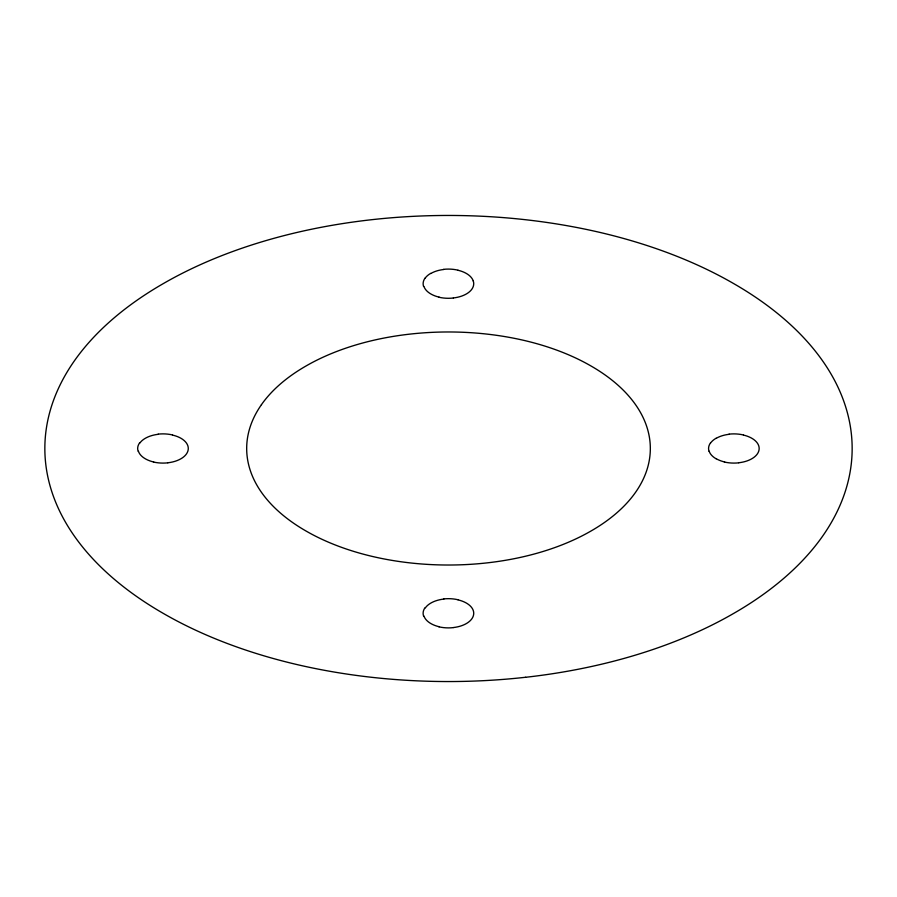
<?xml version="1.0" encoding="UTF-8"?>
<svg xmlns="http://www.w3.org/2000/svg" width="897" height="897" viewBox="0 0 897 897"><rect width="100%" height="100%" fill="white"/><g stroke="black" fill="none" stroke-linecap="round" stroke-linejoin="round"><path stroke-width="1.35" d="M167.874 462.785A25.127 14.509 0 0 0 180.902 458.782A25.116 14.498 0 0 0 186.441 453.96A25.307 14.61 0 0 0 187.821 445.697A25.116 14.498 0 0 0 180.902 438.241A25.127 14.509 0 0 0 172.549 435.101M153.656 461.989A25.127 14.509 0 0 1 138.43 451.292M139.82 443.084A25.127 14.509 0 0 1 158.332 434.294M167.795 462.83A25.307 14.61 0 0 1 153.488 462.033M138.127 451.269A25.307 14.61 0 0 1 139.517 443.006M158.164 434.137A25.307 14.61 0 0 1 172.471 434.944M453.389 627.552A25.116 14.498 0 0 0 471.878 618.762A25.307 14.61 0 0 0 473.268 610.498A25.116 14.498 0 0 0 458.053 599.88M439.171 626.745A25.116 14.498 0 0 1 423.956 616.06M425.346 607.863A25.116 14.498 0 0 1 443.847 599.073M453.243 627.631A25.307 14.61 0 0 1 438.925 626.824M423.575 616.06A25.307 14.61 0 0 1 424.965 607.796M443.6 598.938A25.307 14.61 0 0 1 457.918 599.734M453.377 297.95A25.116 14.498 0 0 0 471.878 289.17A25.295 14.61 0 0 0 473.257 280.907M439.16 297.154A25.116 14.498 0 0 1 423.945 286.468M430.807 273.484A25.116 14.498 0 0 1 443.836 269.481M458.053 270.277A25.116 14.498 0 0 1 473.257 280.963M453.243 298.028A25.295 14.61 0 0 1 438.925 297.232M423.586 286.468A25.295 14.61 0 0 1 424.976 278.216M443.611 269.347A25.295 14.61 0 0 1 457.918 270.154M425.111 278.205A25.116 14.498 0 0 1 430.661 273.394M738.814 462.751A25.116 14.498 0 0 0 757.315 453.972A25.295 14.61 0 0 0 758.705 445.708A25.116 14.498 0 0 0 743.49 435.079M724.597 461.955A25.116 14.498 0 0 1 716.255 458.748M716.255 438.285A25.116 14.498 0 0 1 729.272 434.283M738.679 462.83A25.295 14.61 0 0 1 724.372 462.022M709.034 451.269A25.295 14.61 0 0 1 710.413 443.006M729.048 434.148A25.295 14.61 0 0 1 743.355 434.955M716.098 458.782A25.127 14.509 0 0 1 709.168 451.269M710.559 443.051A25.127 14.509 0 0 1 716.098 438.241M261.464 404.659A202.408 116.857 0 0 0 250.386 470.757A200.962 116.027 0 0 0 305.799 530.889A200.95 116.016 0 0 0 372.558 556.488A202.408 116.857 0 0 0 487.049 562.879A200.962 116.016 0 0 0 591.213 530.889A200.962 116.016 0 0 0 635.547 492.341A202.408 116.857 0 0 0 646.625 426.243A200.95 116.016 0 0 0 591.213 366.111A200.962 116.027 0 0 0 524.453 340.512A202.408 116.857 0 0 0 409.963 334.11A200.95 116.016 0 0 0 305.799 366.111A200.95 116.016 0 0 0 261.453 404.648M525.597 677.291A401.912 232.043 0 0 0 733.914 613.279A401.901 232.031 0 0 0 822.594 536.193A404.827 233.725 0 0 0 844.739 403.998A401.912 232.043 0 0 0 733.903 283.721A401.912 232.043 0 0 0 600.396 232.525A404.827 233.725 0 0 0 371.414 219.731A401.901 232.031 0 0 0 163.097 283.721A401.912 232.043 0 0 0 74.406 360.807A404.816 233.725 0 0 0 52.261 493.002A401.912 232.043 0 0 0 163.086 613.279A401.912 232.043 0 0 0 296.604 664.475A404.816 233.725 0 0 0 525.586 677.269"/></g></svg>
